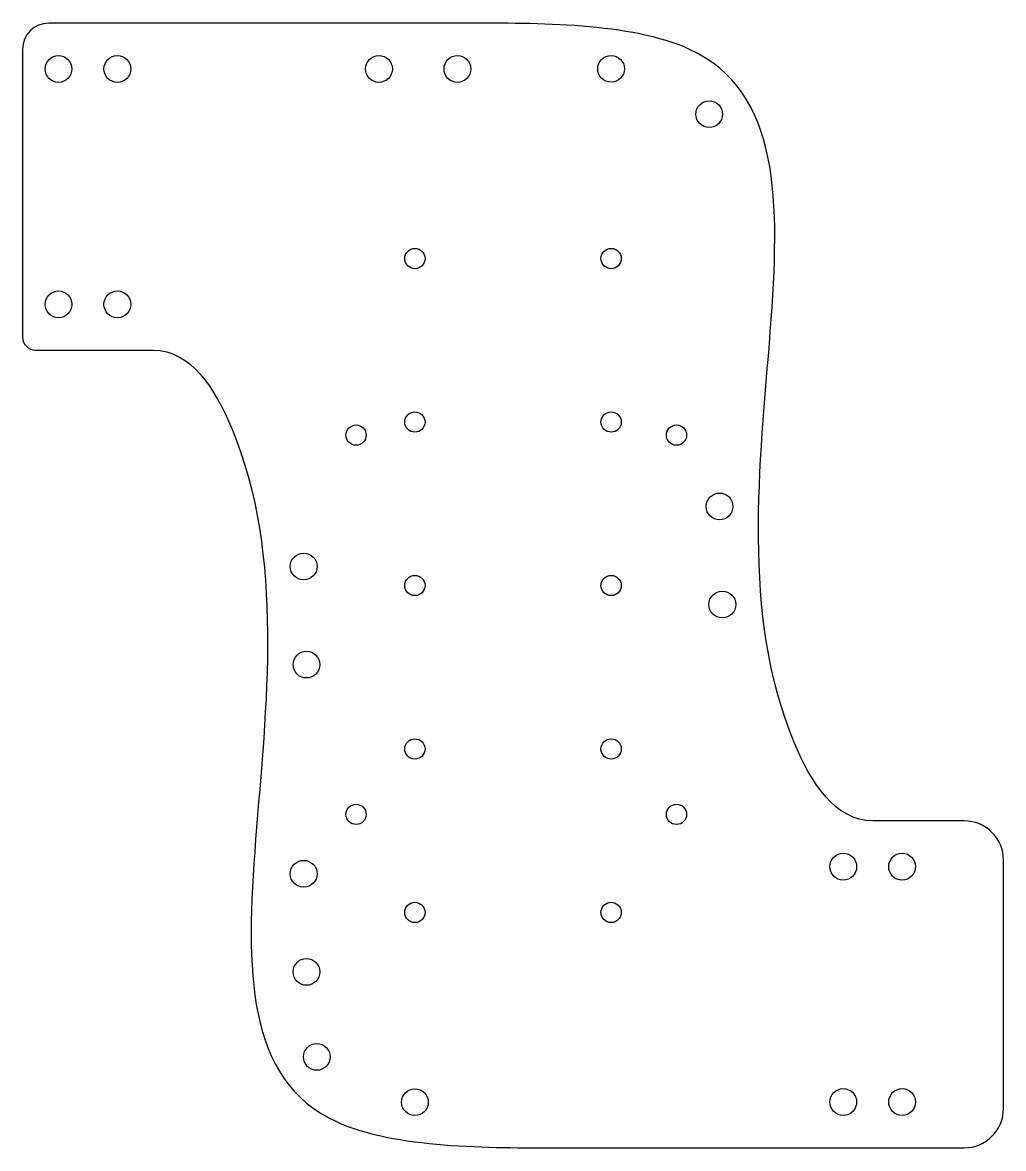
# Model space of a CAD drawing. Header units: millimetres. Extents: x -32 to 118, y 34 to 206.
import ezdxf

# ---------------------------------------------------------------- set-up
doc = ezdxf.new("R2010")
doc.units = ezdxf.units.MM
doc.layers.get('0').update_dxf_attribs({"linetype": 'CONTINUOUS'})

msp = doc.modelspace()

# ---------------------------------------------------------------- linework, layer by layer
for p, q in [((35.78, 206.15), (-28.22, 206.15)), ((-32.22, 202.15), (-32.22, 158.15)), ((-30.22, 156.15), (-12.22, 156.15)), ((111.78, 84.15), (97.78, 84.15)), ((117.78, 40.15), (117.78, 78.15)), ((49.78, 34.15), (111.78, 34.15))]:
    msp.add_line(p, q)
for centre, radius in [((-26.72, 199.15), 2.05), ((-17.72, 199.15), 2.05), ((22.28, 199.15), 2.05), ((34.28, 199.15), 2.05), ((57.78, 199.17), 2.05), ((72.78, 192.24), 2.05), ((27.78, 170.15), 1.55), ((57.78, 170.15), 1.55), ((-26.72, 163.15), 2.05), ((-17.72, 163.15), 2.05), ((27.78, 145.15), 1.55), ((57.78, 145.15), 1.55), ((18.78, 143.15), 1.55), ((67.78, 143.15), 1.55), ((74.36, 132.24), 2.05), ((10.77, 123.06), 2.05), ((27.78, 120.15), 1.55), ((57.78, 120.15), 1.55), ((74.79, 117.24), 2.05), ((11.2, 108.06), 2.05), ((27.78, 95.15), 1.55), ((57.78, 95.15), 1.55), ((18.78, 85.15), 1.55), ((67.78, 85.15), 1.55), ((10.77, 76.06), 2.05), ((93.28, 77.15), 2.05), ((102.28, 77.15), 2.05), ((27.78, 70.15), 1.55), ((57.78, 70.15), 1.55), ((11.2, 61.06), 2.05), ((12.78, 48.06), 2.05), ((27.78, 41.13), 2.05), ((93.28, 41.15), 2.05), ((102.28, 41.15), 2.05)]:
    msp.add_circle(centre, radius)
for centre, radius, start, end in [((-28.22, 202.15), 4, 90, 180), ((-30.22, 158.15), 2, 180, 270), ((111.78, 78.15), 6, 0, 90), ((111.78, 40.15), 6, -90, 0)]:
    msp.add_arc(centre, radius, start, end)
for points in [[(97.78, 84.15), (92.06, 84.15), (64.98, 126.68), (106.72, 206.57), (46.22, 206.15), (35.78, 206.15)], [(-12.22, 156.15), (-6.51, 156.15), (20.58, 113.62), (-21.17, 33.73), (39.34, 34.15), (49.78, 34.15)]]:
    msp.add_open_spline(points, degree=3, knots=[0, 0, 0, 0, 0.107133, 0.783881, 1, 1, 1, 1])

doc.saveas('drawing.dxf')
